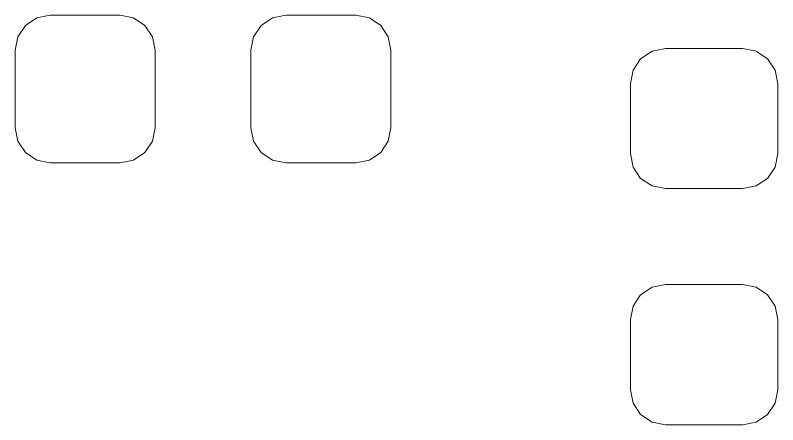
# Model space of a CAD drawing. Header units: millimetres. Extents: x -50 to 46, y -112 to 132.
# Drawn here: x 24.4 to 29.57, y -23.86 to -21.09 of the extents above; entities that cross this region are included whole.
import ezdxf

# ---------------------------------------------------------------- set-up
doc = ezdxf.new("R2010")
doc.units = ezdxf.units.MM
doc.header["$MEASUREMENT"] = 0
doc.layers.add('Layer 1', color=7, linetype='Continuous')

msp = doc.modelspace()

# ---------------------------------------------------------------- linework, layer by layer
at = {"layer": 'Layer 1', "lineweight": 9}
for points in [[(25.3476, -21.8488), (25.3476, -21.8488), (25.3295, -21.9397), (25.3295, -21.9397), (25.3295, -21.9397), (25.3295, -21.9397), (25.278, -22.0167), (25.278, -22.0167), (25.278, -22.0167), (25.278, -22.0167), (25.201, -22.0682), (25.201, -22.0682), (25.201, -22.0682), (25.201, -22.0682), (25.1101, -22.0863), (25.1101, -22.0863), (25.1101, -22.0863), (25.1101, -22.0863), (24.6351, -22.0863), (24.6351, -22.0863), (24.6351, -22.0863), (24.6351, -22.0863), (24.5442, -22.0682), (24.5442, -22.0682), (24.5442, -22.0682), (24.5442, -22.0682), (24.4672, -22.0167), (24.4672, -22.0167), (24.4672, -22.0167), (24.4672, -22.0167), (24.4157, -21.9397), (24.4157, -21.9397), (24.4157, -21.9397), (24.4157, -21.9397), (24.3976, -21.8488), (24.3976, -21.8488), (24.3976, -21.8488), (24.3976, -21.8488), (24.3976, -21.3238), (24.3976, -21.3238), (24.3976, -21.3238), (24.3976, -21.3238), (24.4157, -21.2329), (24.4157, -21.2329), (24.4157, -21.2329), (24.4157, -21.2329), (24.4672, -21.1559), (24.4672, -21.1559), (24.4672, -21.1559), (24.4672, -21.1559), (24.5442, -21.1044), (24.5442, -21.1044), (24.5442, -21.1044), (24.5442, -21.1044), (24.6351, -21.0863), (24.6351, -21.0863), (24.6351, -21.0863), (24.6351, -21.0863), (25.1101, -21.0863), (25.1101, -21.0863), (25.1101, -21.0863), (25.1101, -21.0863), (25.201, -21.1044), (25.201, -21.1044), (25.201, -21.1044), (25.201, -21.1044), (25.278, -21.1559), (25.278, -21.1559), (25.278, -21.1559), (25.278, -21.1559), (25.3295, -21.2329), (25.3295, -21.2329), (25.3295, -21.2329), (25.3295, -21.2329), (25.3476, -21.3238), (25.3476, -21.3238), (25.3476, -21.3238), (25.3476, -21.3238), (25.3476, -21.8488), (25.3476, -21.8488)], [(26.9476, -21.8488), (26.9476, -21.8488), (26.9295, -21.9397), (26.9295, -21.9397), (26.9295, -21.9397), (26.9295, -21.9397), (26.878, -22.0167), (26.878, -22.0167), (26.878, -22.0167), (26.878, -22.0167), (26.801, -22.0682), (26.801, -22.0682), (26.801, -22.0682), (26.801, -22.0682), (26.7101, -22.0863), (26.7101, -22.0863), (26.7101, -22.0863), (26.7101, -22.0863), (26.2351, -22.0863), (26.2351, -22.0863), (26.2351, -22.0863), (26.2351, -22.0863), (26.1442, -22.0682), (26.1442, -22.0682), (26.1442, -22.0682), (26.1442, -22.0682), (26.0672, -22.0167), (26.0672, -22.0167), (26.0672, -22.0167), (26.0672, -22.0167), (26.0157, -21.9397), (26.0157, -21.9397), (26.0157, -21.9397), (26.0157, -21.9397), (25.9976, -21.8488), (25.9976, -21.8488), (25.9976, -21.8488), (25.9976, -21.8488), (25.9976, -21.3238), (25.9976, -21.3238), (25.9976, -21.3238), (25.9976, -21.3238), (26.0157, -21.2329), (26.0157, -21.2329), (26.0157, -21.2329), (26.0157, -21.2329), (26.0672, -21.1559), (26.0672, -21.1559), (26.0672, -21.1559), (26.0672, -21.1559), (26.1442, -21.1044), (26.1442, -21.1044), (26.1442, -21.1044), (26.1442, -21.1044), (26.2351, -21.0863), (26.2351, -21.0863), (26.2351, -21.0863), (26.2351, -21.0863), (26.7101, -21.0863), (26.7101, -21.0863), (26.7101, -21.0863), (26.7101, -21.0863), (26.801, -21.1044), (26.801, -21.1044), (26.801, -21.1044), (26.801, -21.1044), (26.878, -21.1559), (26.878, -21.1559), (26.878, -21.1559), (26.878, -21.1559), (26.9295, -21.2329), (26.9295, -21.2329), (26.9295, -21.2329), (26.9295, -21.2329), (26.9476, -21.3238), (26.9476, -21.3238), (26.9476, -21.3238), (26.9476, -21.3238), (26.9476, -21.8488), (26.9476, -21.8488)], [(28.8101, -22.2613), (28.8101, -22.2613), (28.7192, -22.2432), (28.7192, -22.2432), (28.7192, -22.2432), (28.7192, -22.2432), (28.6422, -22.1917), (28.6422, -22.1917), (28.6422, -22.1917), (28.6422, -22.1917), (28.5907, -22.1147), (28.5907, -22.1147), (28.5907, -22.1147), (28.5907, -22.1147), (28.5726, -22.0238), (28.5726, -22.0238), (28.5726, -22.0238), (28.5726, -22.0238), (28.5726, -21.5488), (28.5726, -21.5488), (28.5726, -21.5488), (28.5726, -21.5488), (28.5907, -21.4579), (28.5907, -21.4579), (28.5907, -21.4579), (28.5907, -21.4579), (28.6422, -21.3809), (28.6422, -21.3809), (28.6422, -21.3809), (28.6422, -21.3809), (28.7192, -21.3294), (28.7192, -21.3294), (28.7192, -21.3294), (28.7192, -21.3294), (28.8101, -21.3113), (28.8101, -21.3113), (28.8101, -21.3113), (28.8101, -21.3113), (29.3351, -21.3113), (29.3351, -21.3113), (29.3351, -21.3113), (29.3351, -21.3113), (29.426, -21.3294), (29.426, -21.3294), (29.426, -21.3294), (29.426, -21.3294), (29.503, -21.3809), (29.503, -21.3809), (29.503, -21.3809), (29.503, -21.3809), (29.5545, -21.4579), (29.5545, -21.4579), (29.5545, -21.4579), (29.5545, -21.4579), (29.5726, -21.5488), (29.5726, -21.5488), (29.5726, -21.5488), (29.5726, -21.5488), (29.5726, -22.0238), (29.5726, -22.0238), (29.5726, -22.0238), (29.5726, -22.0238), (29.5545, -22.1147), (29.5545, -22.1147), (29.5545, -22.1147), (29.5545, -22.1147), (29.503, -22.1917), (29.503, -22.1917), (29.503, -22.1917), (29.503, -22.1917), (29.426, -22.2432), (29.426, -22.2432), (29.426, -22.2432), (29.426, -22.2432), (29.3351, -22.2613), (29.3351, -22.2613), (29.3351, -22.2613), (29.3351, -22.2613), (28.8101, -22.2613), (28.8101, -22.2613)], [(28.8101, -23.8613), (28.8101, -23.8613), (28.7192, -23.8432), (28.7192, -23.8432), (28.7192, -23.8432), (28.7192, -23.8432), (28.6422, -23.7917), (28.6422, -23.7917), (28.6422, -23.7917), (28.6422, -23.7917), (28.5907, -23.7147), (28.5907, -23.7147), (28.5907, -23.7147), (28.5907, -23.7147), (28.5726, -23.6238), (28.5726, -23.6238), (28.5726, -23.6238), (28.5726, -23.6238), (28.5726, -23.1488), (28.5726, -23.1488), (28.5726, -23.1488), (28.5726, -23.1488), (28.5907, -23.0579), (28.5907, -23.0579), (28.5907, -23.0579), (28.5907, -23.0579), (28.6422, -22.9809), (28.6422, -22.9809), (28.6422, -22.9809), (28.6422, -22.9809), (28.7192, -22.9294), (28.7192, -22.9294), (28.7192, -22.9294), (28.7192, -22.9294), (28.8101, -22.9113), (28.8101, -22.9113), (28.8101, -22.9113), (28.8101, -22.9113), (29.3351, -22.9113), (29.3351, -22.9113), (29.3351, -22.9113), (29.3351, -22.9113), (29.426, -22.9294), (29.426, -22.9294), (29.426, -22.9294), (29.426, -22.9294), (29.503, -22.9809), (29.503, -22.9809), (29.503, -22.9809), (29.503, -22.9809), (29.5545, -23.0579), (29.5545, -23.0579), (29.5545, -23.0579), (29.5545, -23.0579), (29.5726, -23.1488), (29.5726, -23.1488), (29.5726, -23.1488), (29.5726, -23.1488), (29.5726, -23.6238), (29.5726, -23.6238), (29.5726, -23.6238), (29.5726, -23.6238), (29.5545, -23.7147), (29.5545, -23.7147), (29.5545, -23.7147), (29.5545, -23.7147), (29.503, -23.7917), (29.503, -23.7917), (29.503, -23.7917), (29.503, -23.7917), (29.426, -23.8432), (29.426, -23.8432), (29.426, -23.8432), (29.426, -23.8432), (29.3351, -23.8613), (29.3351, -23.8613), (29.3351, -23.8613), (29.3351, -23.8613), (28.8101, -23.8613), (28.8101, -23.8613)]]:
    msp.add_open_spline(points, degree=3, knots=[0, 0, 0, 0, 0.047619, 0.047619, 0.047619, 0.047619, 0.095238, 0.095238, 0.095238, 0.095238, 0.142857, 0.142857, 0.142857, 0.142857, 0.190476, 0.190476, 0.190476, 0.190476, 0.238095, 0.238095, 0.238095, 0.238095, 0.285714, 0.285714, 0.285714, 0.285714, 0.333333, 0.333333, 0.333333, 0.333333, 0.380952, 0.380952, 0.380952, 0.380952, 0.428571, 0.428571, 0.428571, 0.428571, 0.47619, 0.47619, 0.47619, 0.47619, 0.52381, 0.52381, 0.52381, 0.52381, 0.571429, 0.571429, 0.571429, 0.571429, 0.619048, 0.619048, 0.619048, 0.619048, 0.666667, 0.666667, 0.666667, 0.666667, 0.714286, 0.714286, 0.714286, 0.714286, 0.761905, 0.761905, 0.761905, 0.761905, 0.809524, 0.809524, 0.809524, 0.809524, 0.857143, 0.857143, 0.857143, 0.857143, 0.904762, 0.904762, 0.904762, 0.904762, 1, 1, 1, 1], dxfattribs=at)

doc.saveas('drawing.dxf')
